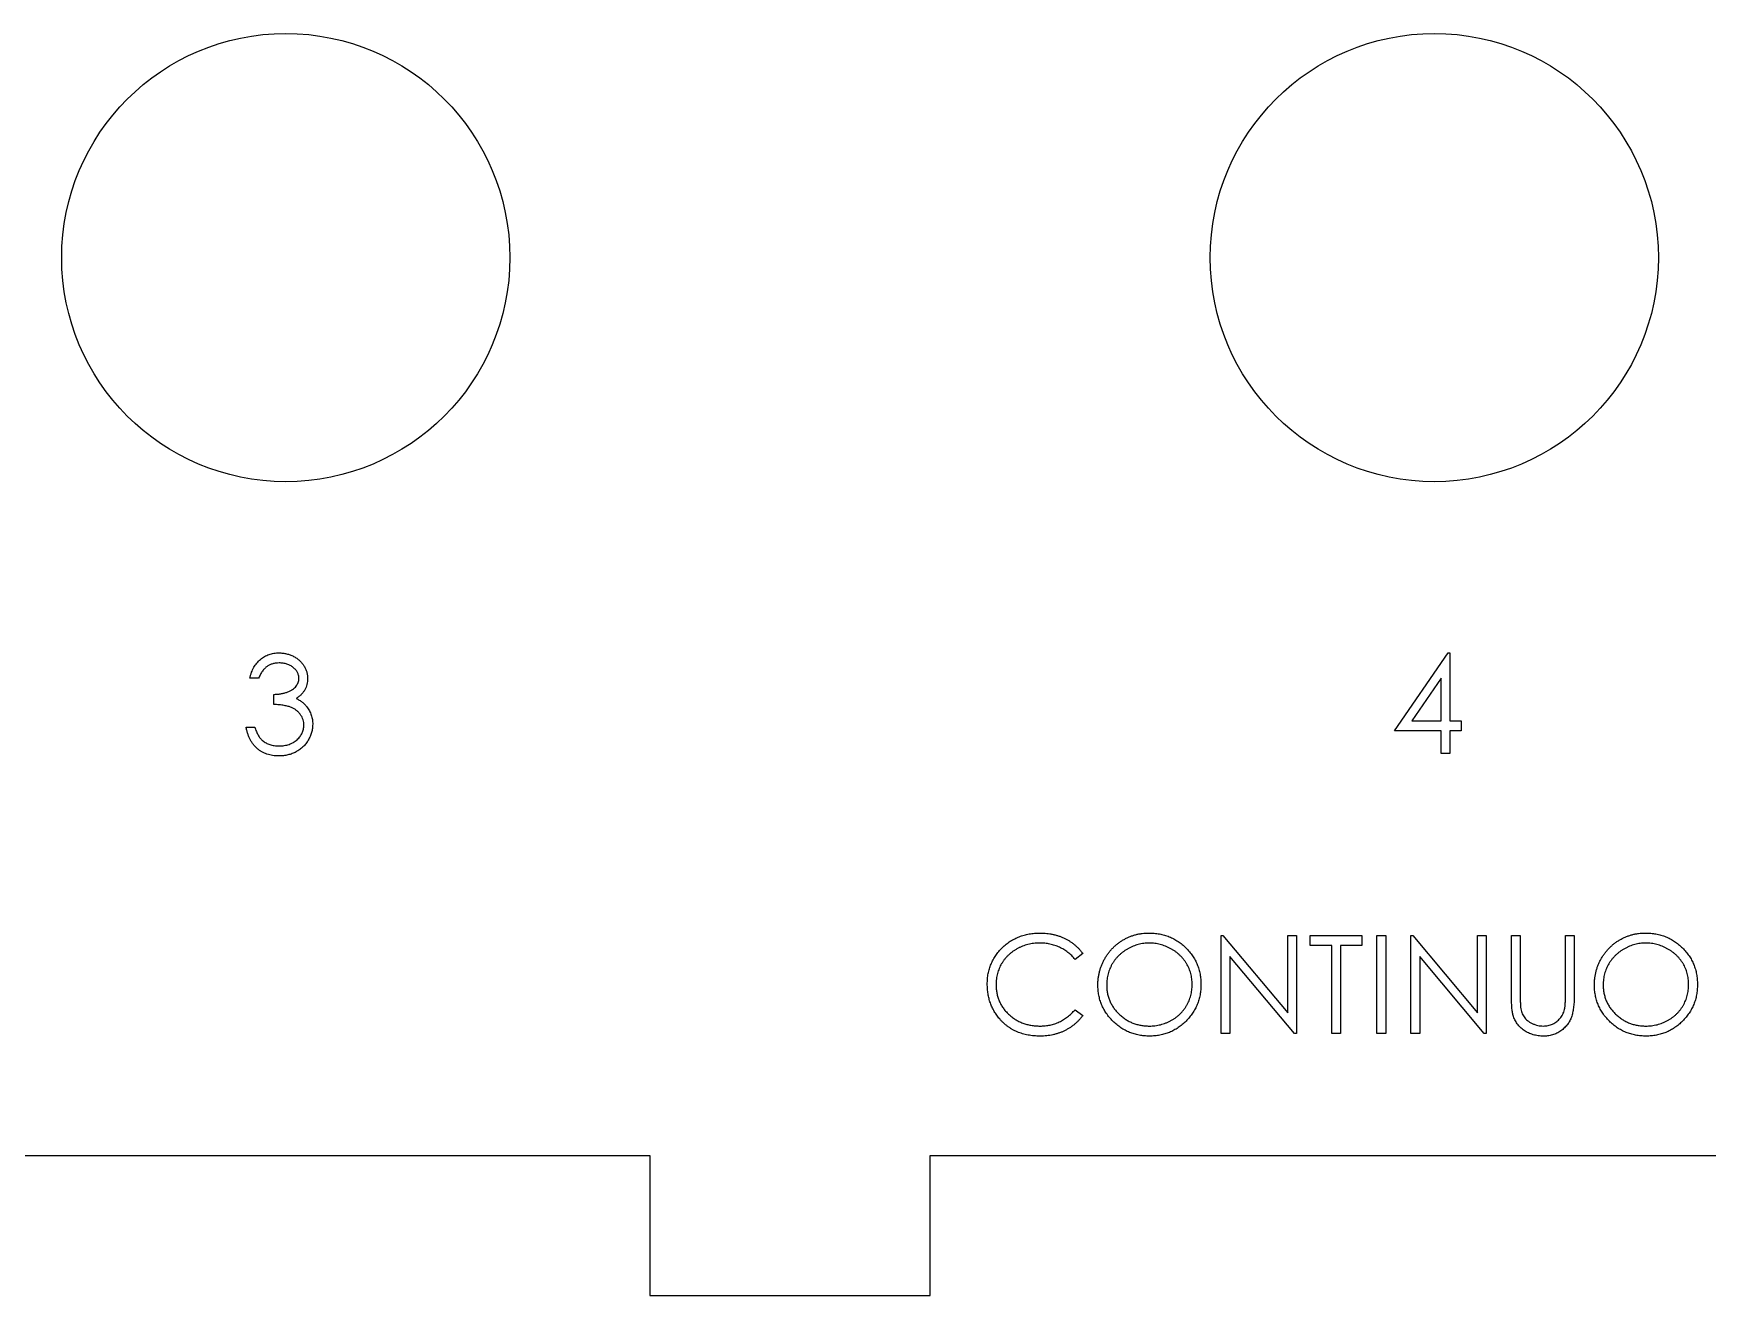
# Model space of a CAD drawing. Header units: millimetres. Extents: x 0 to 1497, y 0 to 497.
# Drawn here: x 607.5 to 667.3, y 240.2 to 285.3 of the extents above; entities that cross this region are included whole.
import ezdxf

# ---------------------------------------------------------------- set-up
doc = ezdxf.new("R2010")
doc.units = ezdxf.units.MM

msp = doc.modelspace()

# ---------------------------------------------------------------- linework, layer by layer
at = {"color": 7, "linetype": 'Continuous', "lineweight": 25}
for p, q in [((656.1, 260.394), (658.01, 263.176)), ((658.01, 263.176), (658.074, 263.176)), ((658.074, 263.176), (658.074, 260.753)), ((615.548, 262.279), (615.234, 262.279)), ((657.76, 262.273), (656.717, 260.753)), ((657.76, 260.753), (657.76, 262.273)), ((616.087, 261.337), (616.087, 261.696)), ((656.717, 260.753), (657.76, 260.753)), ((658.074, 260.753), (658.478, 260.753)), ((658.478, 260.753), (658.478, 260.394)), ((615.1, 260.529), (615.414, 260.529)), ((657.76, 260.394), (656.1, 260.394)), ((657.76, 259.587), (657.76, 260.394)), ((658.478, 260.394), (658.074, 260.394)), ((658.074, 260.394), (658.074, 259.587)), ((658.074, 259.587), (657.76, 259.587)), ((649.905, 253.087), (649.971, 253.087)), ((649.905, 249.587), (649.905, 253.087)), ((649.971, 253.087), (652.283, 250.332)), ((652.283, 250.332), (652.283, 253.087)), ((652.283, 253.087), (652.597, 253.087)), ((652.597, 253.087), (652.597, 249.587)), ((653.091, 252.728), (653.091, 253.087)), ((653.091, 253.087), (654.931, 253.087)), ((654.931, 253.087), (654.931, 252.728)), ((655.469, 253.087), (655.783, 253.087)), ((655.469, 249.587), (655.469, 253.087)), ((655.783, 253.087), (655.783, 249.587)), ((656.681, 249.587), (656.681, 253.087)), ((656.681, 253.087), (656.747, 253.087)), ((656.747, 253.087), (659.059, 250.332)), ((659.059, 250.332), (659.059, 253.087)), ((659.059, 253.087), (659.373, 253.087)), ((659.373, 253.087), (659.373, 249.587)), ((660.27, 253.087), (660.585, 253.087)), ((660.27, 250.973), (660.27, 253.087)), ((660.585, 253.087), (660.585, 250.99)), ((662.2, 250.99), (662.2, 253.087)), ((662.2, 253.087), (662.514, 253.087)), ((662.514, 253.087), (662.514, 250.973)), ((644.969, 252.444), (644.694, 252.234)), ((652.526, 249.587), (650.219, 252.335)), ((650.219, 252.335), (650.219, 249.587)), ((653.854, 252.728), (653.091, 252.728)), ((653.854, 249.587), (653.854, 252.728)), ((654.931, 252.728), (654.168, 252.728)), ((654.168, 252.728), (654.168, 249.587)), ((656.995, 252.335), (656.995, 249.587)), ((659.301, 249.587), (656.995, 252.335)), ((644.694, 250.439), (644.969, 250.231)), ((650.219, 249.587), (649.905, 249.587)), ((652.597, 249.587), (652.526, 249.587)), ((654.168, 249.587), (653.854, 249.587)), ((655.783, 249.587), (655.469, 249.587)), ((656.995, 249.587), (656.681, 249.587)), ((659.373, 249.587), (659.301, 249.587)), ((552.017, 245.237), (629.517, 245.237)), ((629.517, 245.237), (629.517, 240.237)), ((639.517, 245.237), (717.017, 245.237)), ((639.517, 240.237), (639.517, 245.237)), ((629.517, 240.237), (639.517, 240.237))]:
    msp.add_line(p, q, dxfattribs=at)
for centre in [(616.517, 277.287), (657.517, 277.287)]:
    msp.add_circle(centre, 8, dxfattribs=at)
for points, knots in [([(615.234, 262.279), (615.243, 262.314), (615.26, 262.383), (615.294, 262.482), (615.332, 262.575), (615.377, 262.661), (615.427, 262.742), (615.484, 262.815), (615.545, 262.884), (615.613, 262.944), (615.684, 262.999), (615.759, 263.046), (615.838, 263.087), (615.919, 263.12), (616.004, 263.145), (616.092, 263.163), (616.183, 263.175), (616.245, 263.176), (616.276, 263.176)], [0, 0, 0, 0, 0.072625, 0.141977, 0.208985, 0.273957, 0.336889, 0.398745, 0.460116, 0.520825, 0.580994, 0.640152, 0.698622, 0.757271, 0.816427, 0.876254, 0.937165, 1, 1, 1, 1]), ([(616.276, 263.176), (616.322, 263.175), (616.412, 263.172), (616.545, 263.147), (616.673, 263.108), (616.795, 263.054), (616.908, 262.986), (617.009, 262.906), (617.096, 262.815), (617.169, 262.714), (617.226, 262.607), (617.268, 262.496), (617.294, 262.382), (617.297, 262.306), (617.298, 262.267)], [0, 0, 0, 0, 0.090254, 0.17854, 0.266093, 0.354631, 0.441886, 0.525747, 0.608114, 0.690197, 0.770821, 0.848326, 0.924012, 1, 1, 1, 1]), ([(616.28, 262.817), (616.241, 262.816), (616.163, 262.813), (616.051, 262.79), (615.946, 262.752), (615.867, 262.706), (615.808, 262.662), (615.766, 262.622), (615.724, 262.579), (615.686, 262.529), (615.648, 262.474), (615.613, 262.414), (615.579, 262.349), (615.559, 262.303), (615.548, 262.279)], [0, 0, 0, 0, 0.122712, 0.239685, 0.351816, 0.463766, 0.520818, 0.579448, 0.640604, 0.705298, 0.773634, 0.844669, 0.920057, 1, 1, 1, 1]), ([(616.984, 262.269), (616.984, 262.287), (616.983, 262.323), (616.973, 262.376), (616.957, 262.428), (616.936, 262.477), (616.907, 262.525), (616.872, 262.571), (616.832, 262.614), (616.785, 262.655), (616.734, 262.694), (616.679, 262.727), (616.621, 262.755), (616.559, 262.778), (616.494, 262.795), (616.426, 262.808), (616.354, 262.816), (616.305, 262.817), (616.28, 262.817)], [0, 0, 0, 0, 0.055275, 0.109966, 0.163247, 0.218076, 0.273301, 0.330909, 0.390995, 0.454176, 0.518862, 0.583311, 0.648517, 0.715031, 0.782502, 0.852323, 0.924928, 1, 1, 1, 1]), ([(616.087, 261.696), (616.13, 261.696), (616.215, 261.698), (616.339, 261.715), (616.457, 261.739), (616.568, 261.776), (616.669, 261.819), (616.756, 261.869), (616.829, 261.924), (616.886, 261.986), (616.93, 262.053), (616.962, 262.122), (616.981, 262.194), (616.983, 262.244), (616.984, 262.269)], [0, 0, 0, 0, 0.110166, 0.215787, 0.318027, 0.417574, 0.51165, 0.596162, 0.672935, 0.74367, 0.810677, 0.874059, 0.936696, 1, 1, 1, 1]), ([(617.298, 262.267), (617.297, 262.23), (617.295, 262.158), (617.276, 262.052), (617.243, 261.952), (617.198, 261.858), (617.14, 261.771), (617.069, 261.689), (616.986, 261.613), (616.922, 261.569), (616.89, 261.547)], [0, 0, 0, 0, 0.128068, 0.250608, 0.37063, 0.490072, 0.610375, 0.734313, 0.863217, 1, 1, 1, 1]), ([(617.164, 260.596), (617.162, 260.629), (617.159, 260.694), (617.136, 260.79), (617.098, 260.882), (617.044, 260.969), (616.979, 261.05), (616.902, 261.122), (616.814, 261.181), (616.733, 261.223), (616.661, 261.251), (616.6, 261.269), (616.531, 261.285), (616.456, 261.3), (616.374, 261.312), (616.284, 261.323), (616.188, 261.331), (616.121, 261.335), (616.087, 261.337)], [0, 0, 0, 0, 0.066909, 0.133485, 0.201035, 0.271234, 0.34288, 0.413836, 0.485977, 0.56023, 0.599884, 0.644055, 0.691892, 0.744688, 0.801492, 0.862858, 0.929328, 1, 1, 1, 1]), ([(616.89, 261.547), (616.927, 261.529), (617.001, 261.493), (617.101, 261.424), (617.193, 261.343), (617.243, 261.28), (617.269, 261.248)], [0, 0, 0, 0, 0.25388, 0.503009, 0.750291, 1, 1, 1, 1]), ([(617.269, 261.248), (617.286, 261.225), (617.319, 261.18), (617.361, 261.106), (617.398, 261.032), (617.427, 260.955), (617.45, 260.875), (617.466, 260.794), (617.476, 260.711), (617.477, 260.655), (617.478, 260.626)], [0, 0, 0, 0, 0.128136, 0.254173, 0.378112, 0.501712, 0.623986, 0.747096, 0.872875, 1, 1, 1, 1]), ([(617.478, 260.626), (617.476, 260.577), (617.473, 260.48), (617.441, 260.335), (617.391, 260.194), (617.321, 260.059), (617.235, 259.933), (617.133, 259.819), (617.015, 259.722), (616.884, 259.641), (616.743, 259.576), (616.591, 259.531), (616.432, 259.502), (616.323, 259.499), (616.267, 259.497)], [0, 0, 0, 0, 0.079648, 0.158922, 0.239619, 0.322609, 0.406035, 0.487602, 0.569685, 0.653036, 0.737436, 0.822478, 0.909748, 1, 1, 1, 1]), ([(616.273, 259.856), (616.306, 259.857), (616.37, 259.858), (616.463, 259.869), (616.552, 259.885), (616.635, 259.91), (616.714, 259.941), (616.788, 259.979), (616.856, 260.025), (616.92, 260.076), (616.977, 260.133), (617.027, 260.192), (617.069, 260.253), (617.104, 260.317), (617.131, 260.383), (617.149, 260.453), (617.162, 260.524), (617.163, 260.572), (617.164, 260.596)], [0, 0, 0, 0, 0.076072, 0.148752, 0.218403, 0.28576, 0.350598, 0.414964, 0.478069, 0.541761, 0.60435, 0.664075, 0.721464, 0.777587, 0.832644, 0.887844, 0.94346, 1, 1, 1, 1]), ([(616.267, 259.497), (616.23, 259.498), (616.156, 259.5), (616.048, 259.511), (615.945, 259.533), (615.846, 259.561), (615.752, 259.598), (615.663, 259.643), (615.579, 259.696), (615.5, 259.758), (615.426, 259.828), (615.359, 259.905), (615.298, 259.99), (615.245, 260.083), (615.198, 260.184), (615.159, 260.292), (615.124, 260.407), (615.108, 260.488), (615.1, 260.529)], [0, 0, 0, 0, 0.065541, 0.128963, 0.190377, 0.250092, 0.308548, 0.366398, 0.424542, 0.48317, 0.542243, 0.601739, 0.662506, 0.724856, 0.789128, 0.856346, 0.926295, 1, 1, 1, 1]), ([(615.414, 260.529), (615.422, 260.502), (615.438, 260.45), (615.465, 260.374), (615.496, 260.305), (615.529, 260.242), (615.564, 260.183), (615.603, 260.132), (615.643, 260.085), (615.673, 260.058), (615.688, 260.045)], [0, 0, 0, 0, 0.14977, 0.291316, 0.425966, 0.55216, 0.671527, 0.786122, 0.895325, 1, 1, 1, 1]), ([(615.688, 260.045), (615.708, 260.03), (615.747, 260), (615.811, 259.961), (615.878, 259.928), (615.949, 259.903), (616.024, 259.881), (616.104, 259.867), (616.187, 259.857), (616.244, 259.856), (616.273, 259.856)], [0, 0, 0, 0, 0.118271, 0.236178, 0.355663, 0.475904, 0.600127, 0.728608, 0.861313, 1, 1, 1, 1]), ([(641.559, 251.357), (641.56, 251.42), (641.563, 251.544), (641.589, 251.726), (641.631, 251.9), (641.691, 252.066), (641.766, 252.225), (641.859, 252.376), (641.969, 252.519), (642.094, 252.654), (642.232, 252.776), (642.379, 252.884), (642.536, 252.974), (642.7, 253.049), (642.874, 253.106), (643.056, 253.147), (643.246, 253.172), (643.376, 253.175), (643.442, 253.176)], [0, 0, 0, 0, 0.064558, 0.127014, 0.187955, 0.248014, 0.307748, 0.368235, 0.42947, 0.492743, 0.556258, 0.618217, 0.679655, 0.741246, 0.803415, 0.866815, 0.932328, 1, 1, 1, 1]), ([(643.422, 252.817), (643.387, 252.817), (643.318, 252.816), (643.214, 252.806), (643.112, 252.791), (643.012, 252.769), (642.915, 252.741), (642.819, 252.707), (642.726, 252.666), (642.634, 252.62), (642.546, 252.569), (642.463, 252.512), (642.385, 252.452), (642.312, 252.387), (642.244, 252.319), (642.181, 252.245), (642.124, 252.167), (642.071, 252.086), (642.024, 252.002), (641.984, 251.913), (641.949, 251.823), (641.922, 251.73), (641.9, 251.635), (641.885, 251.536), (641.874, 251.436), (641.873, 251.368), (641.873, 251.333)], [0, 0, 0, 0, 0.043955, 0.087502, 0.130463, 0.172752, 0.215403, 0.25765, 0.300153, 0.343121, 0.385925, 0.427686, 0.468818, 0.509492, 0.549883, 0.58998, 0.630405, 0.670869, 0.711384, 0.751627, 0.791776, 0.832459, 0.873319, 0.914543, 0.956924, 1, 1, 1, 1]), ([(644.694, 252.234), (644.675, 252.258), (644.636, 252.304), (644.573, 252.369), (644.508, 252.43), (644.44, 252.487), (644.368, 252.539), (644.294, 252.587), (644.217, 252.63), (644.11, 252.683), (643.971, 252.738), (643.795, 252.784), (643.611, 252.813), (643.486, 252.816), (643.422, 252.817)], [0, 0, 0, 0, 0.063163, 0.125475, 0.187121, 0.248294, 0.309295, 0.36985, 0.430973, 0.492456, 0.616148, 0.740844, 0.868183, 1, 1, 1, 1]), ([(643.442, 253.176), (643.482, 253.176), (643.562, 253.175), (643.68, 253.166), (643.794, 253.15), (643.906, 253.129), (644.015, 253.103), (644.121, 253.069), (644.224, 253.03), (644.324, 252.985), (644.42, 252.934), (644.512, 252.879), (644.599, 252.819), (644.683, 252.754), (644.761, 252.684), (644.836, 252.609), (644.905, 252.529), (644.948, 252.473), (644.969, 252.444)], [0, 0, 0, 0, 0.068548, 0.135683, 0.201215, 0.265682, 0.329267, 0.392395, 0.45507, 0.517127, 0.57879, 0.63974, 0.700192, 0.759806, 0.819628, 0.879355, 0.939512, 1, 1, 1, 1]), ([(645.508, 251.321), (645.508, 251.363), (645.509, 251.446), (645.522, 251.569), (645.541, 251.689), (645.567, 251.808), (645.602, 251.924), (645.643, 252.038), (645.693, 252.149), (645.75, 252.258), (645.813, 252.363), (645.883, 252.462), (645.957, 252.556), (646.038, 252.642), (646.124, 252.724), (646.215, 252.8), (646.312, 252.87), (646.414, 252.934), (646.52, 252.991), (646.629, 253.04), (646.74, 253.082), (646.853, 253.117), (646.967, 253.144), (647.085, 253.162), (647.204, 253.175), (647.284, 253.176), (647.325, 253.176)], [0, 0, 0, 0, 0.043209, 0.085873, 0.12812, 0.170152, 0.211918, 0.253753, 0.296006, 0.338443, 0.381015, 0.42282, 0.464089, 0.505126, 0.545975, 0.586985, 0.628339, 0.670084, 0.711992, 0.753039, 0.794049, 0.834886, 0.875498, 0.916547, 0.958004, 1, 1, 1, 1]), ([(647.34, 252.817), (647.307, 252.817), (647.241, 252.816), (647.143, 252.806), (647.046, 252.791), (646.95, 252.769), (646.856, 252.74), (646.763, 252.706), (646.671, 252.664), (646.581, 252.618), (646.495, 252.566), (646.413, 252.509), (646.335, 252.448), (646.263, 252.383), (646.195, 252.313), (646.132, 252.24), (646.075, 252.161), (646.022, 252.078), (645.975, 251.993), (645.933, 251.905), (645.899, 251.813), (645.871, 251.72), (645.848, 251.624), (645.834, 251.526), (645.823, 251.425), (645.822, 251.357), (645.822, 251.323)], [0, 0, 0, 0, 0.042023, 0.083645, 0.124984, 0.166247, 0.207702, 0.249631, 0.291742, 0.334743, 0.37746, 0.419556, 0.461044, 0.502096, 0.542891, 0.583801, 0.624864, 0.666225, 0.707399, 0.748557, 0.789655, 0.83074, 0.87207, 0.913993, 0.956498, 1, 1, 1, 1]), ([(647.325, 253.176), (647.39, 253.175), (647.517, 253.172), (647.704, 253.147), (647.883, 253.104), (648.054, 253.047), (648.217, 252.972), (648.371, 252.88), (648.518, 252.771), (648.654, 252.647), (648.779, 252.512), (648.888, 252.367), (648.981, 252.214), (649.056, 252.054), (649.115, 251.886), (649.156, 251.71), (649.182, 251.527), (649.186, 251.402), (649.187, 251.338)], [0, 0, 0, 0, 0.06657, 0.130749, 0.193413, 0.254989, 0.316114, 0.377262, 0.439401, 0.502971, 0.566525, 0.628231, 0.689091, 0.749345, 0.81017, 0.87161, 0.934869, 1, 1, 1, 1]), ([(648.873, 251.339), (648.873, 251.373), (648.872, 251.44), (648.861, 251.539), (648.846, 251.637), (648.824, 251.731), (648.796, 251.823), (648.762, 251.913), (648.721, 252), (648.674, 252.085), (648.622, 252.166), (648.564, 252.243), (648.501, 252.316), (648.433, 252.385), (648.36, 252.45), (648.281, 252.51), (648.198, 252.567), (648.111, 252.618), (648.02, 252.665), (647.927, 252.705), (647.832, 252.74), (647.737, 252.769), (647.639, 252.79), (647.541, 252.806), (647.441, 252.816), (647.374, 252.817), (647.34, 252.817)], [0, 0, 0, 0, 0.042915, 0.08513, 0.126473, 0.167453, 0.207976, 0.248249, 0.28875, 0.32967, 0.370537, 0.411129, 0.451819, 0.492406, 0.533486, 0.575263, 0.617441, 0.660672, 0.70394, 0.746868, 0.789079, 0.831104, 0.873238, 0.915166, 0.957381, 1, 1, 1, 1]), ([(663.232, 251.321), (663.232, 251.363), (663.234, 251.446), (663.246, 251.569), (663.265, 251.689), (663.292, 251.808), (663.326, 251.924), (663.367, 252.038), (663.417, 252.149), (663.474, 252.258), (663.537, 252.363), (663.607, 252.462), (663.681, 252.556), (663.763, 252.642), (663.848, 252.724), (663.94, 252.8), (664.036, 252.87), (664.139, 252.934), (664.244, 252.991), (664.353, 253.04), (664.464, 253.082), (664.577, 253.117), (664.692, 253.144), (664.809, 253.162), (664.928, 253.175), (665.009, 253.176), (665.049, 253.176)], [0, 0, 0, 0, 0.043209, 0.085873, 0.12812, 0.170152, 0.211918, 0.253753, 0.296006, 0.338443, 0.381015, 0.42282, 0.464089, 0.505126, 0.545975, 0.586985, 0.628339, 0.670084, 0.711992, 0.753039, 0.794049, 0.834886, 0.875498, 0.916547, 0.958004, 1, 1, 1, 1]), ([(665.065, 252.817), (665.031, 252.817), (664.965, 252.816), (664.867, 252.806), (664.77, 252.791), (664.674, 252.769), (664.58, 252.74), (664.487, 252.706), (664.395, 252.664), (664.306, 252.618), (664.219, 252.566), (664.137, 252.509), (664.06, 252.448), (663.987, 252.383), (663.92, 252.313), (663.856, 252.24), (663.799, 252.161), (663.746, 252.078), (663.699, 251.993), (663.658, 251.905), (663.624, 251.813), (663.596, 251.72), (663.573, 251.624), (663.558, 251.526), (663.547, 251.425), (663.546, 251.357), (663.546, 251.323)], [0, 0, 0, 0, 0.0420233, 0.0836449, 0.1249838, 0.1662475, 0.2077016, 0.2496311, 0.2917418, 0.3347429, 0.3774602, 0.4195563, 0.4610442, 0.5020963, 0.5428907, 0.5838008, 0.6248636, 0.6662247, 0.7073992, 0.7485567, 0.7896546, 0.8307397, 0.8720701, 0.9139934, 0.9564981, 1, 1, 1, 1]), ([(665.049, 253.176), (665.114, 253.175), (665.241, 253.172), (665.428, 253.147), (665.607, 253.104), (665.779, 253.047), (665.941, 252.972), (666.096, 252.88), (666.242, 252.771), (666.378, 252.647), (666.503, 252.512), (666.613, 252.367), (666.705, 252.214), (666.78, 252.054), (666.84, 251.886), (666.881, 251.71), (666.907, 251.527), (666.91, 251.402), (666.911, 251.338)], [0, 0, 0, 0, 0.06657, 0.130749, 0.193413, 0.254989, 0.316114, 0.377262, 0.439401, 0.502971, 0.566525, 0.628231, 0.689091, 0.749345, 0.81017, 0.87161, 0.934869, 1, 1, 1, 1]), ([(666.597, 251.339), (666.597, 251.373), (666.596, 251.44), (666.586, 251.539), (666.57, 251.637), (666.549, 251.731), (666.521, 251.823), (666.486, 251.913), (666.445, 252), (666.399, 252.085), (666.346, 252.166), (666.288, 252.243), (666.225, 252.316), (666.158, 252.385), (666.084, 252.45), (666.006, 252.51), (665.923, 252.567), (665.835, 252.618), (665.744, 252.665), (665.651, 252.705), (665.557, 252.74), (665.461, 252.769), (665.364, 252.79), (665.265, 252.806), (665.165, 252.816), (665.098, 252.817), (665.065, 252.817)], [0, 0, 0, 0, 0.042915, 0.08513, 0.126473, 0.167453, 0.207976, 0.248249, 0.28875, 0.32967, 0.370537, 0.411129, 0.451819, 0.492406, 0.533486, 0.575263, 0.617441, 0.660672, 0.70394, 0.746868, 0.789079, 0.831104, 0.873238, 0.915166, 0.957381, 1, 1, 1, 1]), ([(642.003, 250.109), (641.967, 250.153), (641.897, 250.239), (641.807, 250.379), (641.73, 250.526), (641.667, 250.679), (641.618, 250.839), (641.585, 251.006), (641.563, 251.179), (641.56, 251.297), (641.559, 251.357)], [0, 0, 0, 0, 0.1243285, 0.247156, 0.3687797, 0.4907339, 0.6136138, 0.7389576, 0.8673106, 1, 1, 1, 1]), ([(641.873, 251.333), (641.874, 251.281), (641.877, 251.18), (641.899, 251.031), (641.932, 250.889), (641.982, 250.753), (642.044, 250.623), (642.123, 250.501), (642.213, 250.385), (642.318, 250.277), (642.432, 250.178), (642.555, 250.092), (642.685, 250.019), (642.823, 249.959), (642.968, 249.913), (643.12, 249.88), (643.28, 249.859), (643.389, 249.857), (643.444, 249.856)], [0, 0, 0, 0, 0.064323, 0.12629, 0.186726, 0.246146, 0.305576, 0.365429, 0.426326, 0.48884, 0.551725, 0.613919, 0.675484, 0.737334, 0.800229, 0.864502, 0.931041, 1, 1, 1, 1]), ([(647.353, 249.497), (647.29, 249.499), (647.164, 249.502), (646.981, 249.528), (646.805, 249.569), (646.636, 249.627), (646.475, 249.703), (646.322, 249.795), (646.176, 249.904), (646.04, 250.029), (645.915, 250.164), (645.806, 250.309), (645.714, 250.46), (645.639, 250.619), (645.579, 250.785), (645.539, 250.957), (645.512, 251.137), (645.509, 251.259), (645.508, 251.321)], [0, 0, 0, 0, 0.065819, 0.129747, 0.192072, 0.253459, 0.31457, 0.37628, 0.439026, 0.503267, 0.567493, 0.629705, 0.691, 0.751452, 0.812004, 0.87315, 0.935635, 1, 1, 1, 1]), ([(645.822, 251.323), (645.823, 251.272), (645.825, 251.173), (645.847, 251.027), (645.881, 250.887), (645.931, 250.753), (645.993, 250.625), (646.07, 250.503), (646.162, 250.387), (646.265, 250.279), (646.379, 250.18), (646.499, 250.094), (646.625, 250.02), (646.757, 249.96), (646.895, 249.913), (647.038, 249.88), (647.187, 249.859), (647.289, 249.857), (647.34, 249.856)], [0, 0, 0, 0, 0.064504, 0.1268993, 0.1877465, 0.2481497, 0.3085861, 0.369583, 0.431827, 0.4961797, 0.5606679, 0.6235045, 0.6852604, 0.7465368, 0.8083274, 0.8704862, 0.9343169, 1, 1, 1, 1]), ([(647.34, 249.856), (647.375, 249.856), (647.444, 249.857), (647.546, 249.867), (647.646, 249.882), (647.744, 249.904), (647.84, 249.931), (647.935, 249.964), (648.027, 250.005), (648.117, 250.05), (648.203, 250.101), (648.286, 250.156), (648.362, 250.217), (648.435, 250.281), (648.502, 250.35), (648.565, 250.424), (648.622, 250.502), (648.674, 250.585), (648.721, 250.671), (648.762, 250.759), (648.796, 250.85), (648.824, 250.943), (648.846, 251.039), (648.861, 251.137), (648.872, 251.237), (648.873, 251.305), (648.873, 251.339)], [0, 0, 0, 0, 0.043633, 0.086538, 0.129177, 0.171436, 0.213416, 0.255266, 0.297369, 0.339941, 0.382347, 0.423953, 0.464871, 0.505572, 0.546003, 0.586568, 0.627065, 0.668271, 0.709549, 0.750428, 0.791096, 0.832027, 0.873136, 0.914611, 0.956956, 1, 1, 1, 1]), ([(649.187, 251.338), (649.186, 251.275), (649.182, 251.151), (649.156, 250.969), (649.115, 250.794), (649.057, 250.626), (648.981, 250.466), (648.889, 250.313), (648.78, 250.167), (648.655, 250.031), (648.52, 249.906), (648.375, 249.797), (648.223, 249.703), (648.063, 249.628), (647.896, 249.569), (647.721, 249.528), (647.54, 249.502), (647.416, 249.499), (647.353, 249.497)], [0, 0, 0, 0, 0.065227, 0.128569, 0.19032, 0.251378, 0.312388, 0.373789, 0.436431, 0.500567, 0.564687, 0.627136, 0.688455, 0.749246, 0.810155, 0.871671, 0.934773, 1, 1, 1, 1]), ([(665.077, 249.497), (665.014, 249.499), (664.889, 249.502), (664.705, 249.528), (664.529, 249.569), (664.361, 249.627), (664.2, 249.703), (664.046, 249.795), (663.901, 249.904), (663.764, 250.029), (663.64, 250.164), (663.531, 250.309), (663.439, 250.46), (663.363, 250.619), (663.304, 250.785), (663.263, 250.957), (663.237, 251.137), (663.233, 251.259), (663.232, 251.321)], [0, 0, 0, 0, 0.065819, 0.129747, 0.192072, 0.253459, 0.31457, 0.37628, 0.439026, 0.503267, 0.567493, 0.629705, 0.691, 0.751452, 0.812004, 0.87315, 0.935635, 1, 1, 1, 1]), ([(663.546, 251.323), (663.547, 251.272), (663.55, 251.173), (663.572, 251.027), (663.606, 250.887), (663.655, 250.753), (663.718, 250.625), (663.795, 250.503), (663.886, 250.387), (663.99, 250.279), (664.103, 250.18), (664.223, 250.094), (664.349, 250.02), (664.482, 249.96), (664.619, 249.913), (664.763, 249.88), (664.912, 249.859), (665.013, 249.857), (665.065, 249.856)], [0, 0, 0, 0, 0.064504, 0.1268993, 0.1877465, 0.2481497, 0.3085861, 0.369583, 0.431827, 0.4961797, 0.5606679, 0.6235045, 0.6852604, 0.7465368, 0.8083274, 0.8704862, 0.9343169, 1, 1, 1, 1]), ([(665.065, 249.856), (665.099, 249.856), (665.168, 249.857), (665.27, 249.867), (665.37, 249.882), (665.469, 249.904), (665.565, 249.931), (665.659, 249.964), (665.751, 250.005), (665.841, 250.05), (665.928, 250.101), (666.01, 250.156), (666.087, 250.217), (666.159, 250.281), (666.227, 250.35), (666.289, 250.424), (666.346, 250.502), (666.399, 250.585), (666.445, 250.671), (666.486, 250.759), (666.521, 250.85), (666.549, 250.943), (666.571, 251.039), (666.586, 251.137), (666.596, 251.237), (666.597, 251.305), (666.597, 251.339)], [0, 0, 0, 0, 0.043633, 0.086538, 0.129177, 0.171436, 0.213416, 0.255266, 0.297369, 0.339941, 0.382347, 0.423953, 0.464871, 0.505572, 0.546003, 0.586568, 0.627065, 0.668271, 0.709549, 0.750428, 0.791096, 0.832027, 0.873136, 0.914611, 0.956956, 1, 1, 1, 1]), ([(666.911, 251.338), (666.91, 251.275), (666.907, 251.151), (666.881, 250.969), (666.84, 250.794), (666.781, 250.626), (666.706, 250.466), (666.613, 250.313), (666.504, 250.167), (666.38, 250.031), (666.244, 249.906), (666.099, 249.797), (665.947, 249.703), (665.787, 249.628), (665.62, 249.569), (665.446, 249.528), (665.264, 249.502), (665.14, 249.499), (665.077, 249.497)], [0, 0, 0, 0, 0.0652265, 0.128569, 0.1903204, 0.251378, 0.3123875, 0.3737887, 0.4364312, 0.5005668, 0.5646868, 0.6271355, 0.6884554, 0.7492457, 0.8101552, 0.8716709, 0.9347735, 1, 1, 1, 1]), ([(643.444, 249.856), (643.505, 249.858), (643.626, 249.861), (643.802, 249.889), (643.971, 249.935), (644.132, 249.999), (644.285, 250.082), (644.431, 250.182), (644.569, 250.302), (644.652, 250.393), (644.694, 250.439)], [0, 0, 0, 0, 0.128515, 0.252949, 0.374755, 0.49594, 0.617181, 0.740909, 0.867811, 1, 1, 1, 1]), ([(660.333, 250.235), (660.328, 250.254), (660.316, 250.294), (660.304, 250.361), (660.294, 250.438), (660.285, 250.525), (660.279, 250.623), (660.274, 250.73), (660.27, 250.848), (660.27, 250.93), (660.27, 250.973)], [0, 0, 0, 0, 0.07813, 0.169465, 0.274335, 0.39211, 0.523687, 0.668365, 0.827132, 1, 1, 1, 1]), ([(660.585, 250.99), (660.584, 250.96), (660.584, 250.904), (660.585, 250.823), (660.587, 250.752), (660.588, 250.69), (660.59, 250.636), (660.592, 250.591), (660.594, 250.554), (660.597, 250.533), (660.599, 250.524)], [0, 0, 0, 0, 0.1910786, 0.3626046, 0.5160988, 0.650038, 0.7659767, 0.862374, 0.9408421, 1, 1, 1, 1]), ([(660.599, 250.524), (660.604, 250.491), (660.614, 250.427), (660.639, 250.337), (660.675, 250.255), (660.718, 250.179), (660.774, 250.112), (660.841, 250.05), (660.922, 249.996), (661.012, 249.947), (661.109, 249.907), (661.209, 249.877), (661.309, 249.859), (661.376, 249.857), (661.409, 249.856)], [0, 0, 0, 0, 0.086315, 0.167766, 0.244433, 0.318135, 0.391884, 0.470068, 0.553904, 0.644339, 0.736875, 0.826168, 0.913679, 1, 1, 1, 1]), ([(661.409, 249.856), (661.438, 249.857), (661.495, 249.859), (661.579, 249.872), (661.662, 249.896), (661.742, 249.927), (661.818, 249.968), (661.888, 250.015), (661.951, 250.07), (662.009, 250.131), (662.059, 250.2), (662.102, 250.276), (662.138, 250.358), (662.155, 250.416), (662.164, 250.446)], [0, 0, 0, 0, 0.082891, 0.165303, 0.247762, 0.331528, 0.41528, 0.496366, 0.577151, 0.657783, 0.739322, 0.823793, 0.909476, 1, 1, 1, 1]), ([(662.514, 250.973), (662.514, 250.935), (662.513, 250.86), (662.509, 250.751), (662.502, 250.648), (662.492, 250.55), (662.48, 250.458), (662.465, 250.372), (662.447, 250.291), (662.426, 250.215), (662.402, 250.143), (662.37, 250.074), (662.335, 250.007), (662.293, 249.943), (662.246, 249.881), (662.192, 249.822), (662.134, 249.764), (662.071, 249.71), (662.003, 249.66), (661.931, 249.616), (661.856, 249.579), (661.776, 249.549), (661.694, 249.526), (661.608, 249.509), (661.518, 249.499), (661.457, 249.498), (661.427, 249.497)], [0, 0, 0, 0, 0.054858, 0.107059, 0.156978, 0.203992, 0.248492, 0.290483, 0.330489, 0.367886, 0.403858, 0.440009, 0.476295, 0.512792, 0.550485, 0.588381, 0.627645, 0.667979, 0.708433, 0.748602, 0.789088, 0.829461, 0.870371, 0.912214, 0.955547, 1, 1, 1, 1]), ([(662.164, 250.446), (662.167, 250.459), (662.174, 250.486), (662.18, 250.533), (662.187, 250.588), (662.191, 250.651), (662.195, 250.723), (662.198, 250.805), (662.199, 250.894), (662.2, 250.957), (662.2, 250.99)], [0, 0, 0, 0, 0.069835, 0.155621, 0.257802, 0.373811, 0.506402, 0.655564, 0.820079, 1, 1, 1, 1]), ([(643.446, 249.497), (643.409, 249.497), (643.334, 249.498), (643.224, 249.506), (643.117, 249.518), (643.014, 249.535), (642.912, 249.555), (642.815, 249.582), (642.72, 249.613), (642.628, 249.649), (642.539, 249.689), (642.453, 249.735), (642.37, 249.786), (642.29, 249.84), (642.214, 249.9), (642.14, 249.965), (642.069, 250.034), (642.025, 250.084), (642.003, 250.109)], [0, 0, 0, 0, 0.069663, 0.13775, 0.203917, 0.26878, 0.332414, 0.394754, 0.45618, 0.516996, 0.577396, 0.637198, 0.696999, 0.756756, 0.816554, 0.876948, 0.938132, 1, 1, 1, 1]), ([(644.969, 250.231), (644.947, 250.203), (644.903, 250.146), (644.831, 250.065), (644.756, 249.99), (644.676, 249.92), (644.593, 249.854), (644.505, 249.793), (644.413, 249.738), (644.318, 249.687), (644.219, 249.642), (644.117, 249.604), (644.013, 249.571), (643.905, 249.544), (643.794, 249.522), (643.681, 249.508), (643.564, 249.498), (643.486, 249.497), (643.446, 249.497)], [0, 0, 0, 0, 0.061674, 0.123053, 0.183475, 0.243727, 0.304279, 0.364863, 0.425946, 0.487391, 0.54922, 0.611144, 0.673529, 0.736961, 0.800785, 0.866013, 0.932101, 1, 1, 1, 1]), ([(661.427, 249.497), (661.393, 249.498), (661.327, 249.499), (661.229, 249.508), (661.136, 249.525), (661.046, 249.546), (660.96, 249.575), (660.877, 249.609), (660.799, 249.651), (660.724, 249.698), (660.654, 249.75), (660.59, 249.807), (660.531, 249.868), (660.479, 249.934), (660.433, 250.003), (660.393, 250.076), (660.359, 250.154), (660.342, 250.208), (660.333, 250.235)], [0, 0, 0, 0, 0.071175, 0.139644, 0.206317, 0.271373, 0.335418, 0.398076, 0.460608, 0.52297, 0.584716, 0.644895, 0.704291, 0.762998, 0.821087, 0.880104, 0.939388, 1, 1, 1, 1])]:
    msp.add_open_spline(points, degree=3, knots=knots, dxfattribs=at)

doc.saveas('drawing.dxf')
